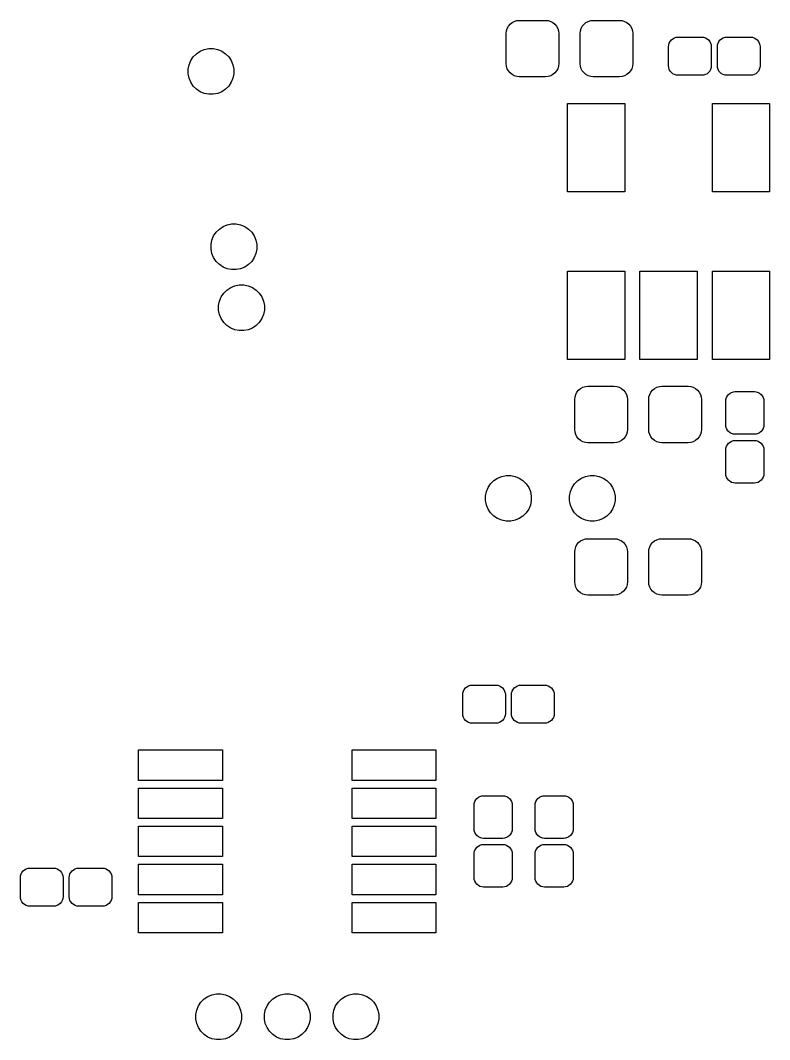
# Model space of a CAD drawing. Extents: x 168.7 to 194.2, y -134.1 to -106.2.
# Drawn here: x 184.1 to 193.93, y -134.1 to -120.73 of the extents above; entities that cross this region are included whole.
import ezdxf

# ---------------------------------------------------------------- set-up
doc = ezdxf.new("R2010")
doc.units = 0
doc.layers.add('BLACK', color=7, linetype='CONTINUOUS')

msp = doc.modelspace()

# ---------------------------------------------------------------- linework, layer by layer
at = {"layer": 'BLACK', "linetype": 'CONTINUOUS'}
for p, q in [((190.609, -120.733), (190.642, -120.73)), ((190.642, -120.73), (190.987, -120.73)), ((190.987, -120.73), (191.021, -120.733)), ((191.579, -120.733), (191.612, -120.73)), ((191.612, -120.73), (191.957, -120.73)), ((191.957, -120.73), (191.991, -120.733)), ((190.473, -120.869), (190.483, -120.836)), ((190.483, -120.836), (190.499, -120.807)), ((190.499, -120.807), (190.521, -120.781)), ((190.521, -120.781), (190.547, -120.759)), ((190.547, -120.759), (190.576, -120.743)), ((190.576, -120.743), (190.609, -120.733)), ((191.021, -120.733), (191.054, -120.743)), ((191.054, -120.743), (191.083, -120.759)), ((191.083, -120.759), (191.109, -120.781)), ((191.109, -120.781), (191.131, -120.807)), ((191.131, -120.807), (191.147, -120.836)), ((191.147, -120.836), (191.157, -120.869)), ((191.443, -120.869), (191.453, -120.836)), ((191.453, -120.836), (191.469, -120.807)), ((191.469, -120.807), (191.491, -120.781)), ((191.491, -120.781), (191.517, -120.759)), ((191.517, -120.759), (191.546, -120.743)), ((191.546, -120.743), (191.579, -120.733)), ((191.991, -120.733), (192.024, -120.743)), ((192.024, -120.743), (192.053, -120.759)), ((192.053, -120.759), (192.079, -120.781)), ((192.079, -120.781), (192.101, -120.807)), ((192.101, -120.807), (192.117, -120.836)), ((192.117, -120.836), (192.127, -120.869)), ((190.47, -120.902), (190.473, -120.869)), ((190.47, -121.297), (190.47, -120.902)), ((191.157, -120.869), (191.16, -120.902)), ((191.16, -120.902), (191.16, -121.297)), ((191.44, -120.902), (191.443, -120.869)), ((191.44, -121.297), (191.44, -120.902)), ((192.127, -120.869), (192.13, -120.902)), ((192.13, -120.902), (192.13, -121.297)), ((192.621, -121.006), (192.637, -120.987)), ((192.637, -120.987), (192.656, -120.971)), ((192.656, -120.971), (192.677, -120.96)), ((192.677, -120.96), (192.701, -120.952)), ((192.701, -120.952), (192.725, -120.95)), ((192.725, -120.95), (193.035, -120.95)), ((193.035, -120.95), (193.059, -120.952)), ((193.059, -120.952), (193.083, -120.96)), ((193.083, -120.96), (193.104, -120.971)), ((193.104, -120.971), (193.123, -120.987)), ((193.123, -120.987), (193.139, -121.006)), ((193.261, -121.006), (193.277, -120.987)), ((193.277, -120.987), (193.296, -120.971)), ((193.296, -120.971), (193.317, -120.96)), ((193.317, -120.96), (193.341, -120.952)), ((193.341, -120.952), (193.365, -120.95)), ((193.365, -120.95), (193.675, -120.95)), ((193.675, -120.95), (193.699, -120.952)), ((193.699, -120.952), (193.723, -120.96)), ((193.723, -120.96), (193.744, -120.971)), ((193.744, -120.971), (193.763, -120.987)), ((193.763, -120.987), (193.779, -121.006)), ((186.458, -121.134), (186.512, -121.112)), ((186.512, -121.112), (186.57, -121.1)), ((186.57, -121.1), (186.63, -121.1)), ((186.63, -121.1), (186.688, -121.112)), ((186.688, -121.112), (186.742, -121.134)), ((192.6, -121.075), (192.602, -121.051)), ((192.6, -121.325), (192.6, -121.075)), ((192.602, -121.051), (192.61, -121.027)), ((192.61, -121.027), (192.621, -121.006)), ((193.139, -121.006), (193.15, -121.027)), ((193.15, -121.027), (193.158, -121.051)), ((193.158, -121.051), (193.16, -121.075)), ((193.16, -121.075), (193.16, -121.325)), ((193.24, -121.075), (193.242, -121.051)), ((193.24, -121.325), (193.24, -121.075)), ((193.242, -121.051), (193.25, -121.027)), ((193.25, -121.027), (193.261, -121.006)), ((193.779, -121.006), (193.79, -121.027)), ((193.79, -121.027), (193.798, -121.051)), ((193.798, -121.051), (193.8, -121.075)), ((193.8, -121.075), (193.8, -121.325)), ((186.312, -121.312), (186.334, -121.258)), ((186.334, -121.258), (186.367, -121.209)), ((186.367, -121.209), (186.409, -121.167)), ((186.409, -121.167), (186.458, -121.134)), ((186.742, -121.134), (186.791, -121.167)), ((186.791, -121.167), (186.833, -121.209)), ((186.833, -121.209), (186.866, -121.258)), ((186.866, -121.258), (186.888, -121.312)), ((186.3, -121.37), (186.312, -121.312)), ((186.3, -121.43), (186.3, -121.37)), ((186.888, -121.312), (186.9, -121.37)), ((186.9, -121.37), (186.9, -121.43)), ((190.473, -121.331), (190.47, -121.297)), ((190.483, -121.364), (190.473, -121.331)), ((190.499, -121.393), (190.483, -121.364)), ((190.521, -121.419), (190.499, -121.393)), ((191.131, -121.393), (191.109, -121.419)), ((191.147, -121.364), (191.131, -121.393)), ((191.157, -121.331), (191.147, -121.364)), ((191.16, -121.297), (191.157, -121.331)), ((191.443, -121.331), (191.44, -121.297)), ((191.453, -121.364), (191.443, -121.331)), ((191.469, -121.393), (191.453, -121.364)), ((191.491, -121.419), (191.469, -121.393)), ((192.101, -121.393), (192.079, -121.419)), ((192.117, -121.364), (192.101, -121.393)), ((192.127, -121.331), (192.117, -121.364)), ((192.13, -121.297), (192.127, -121.331)), ((192.602, -121.349), (192.6, -121.325)), ((192.61, -121.373), (192.602, -121.349)), ((192.621, -121.394), (192.61, -121.373)), ((192.637, -121.413), (192.621, -121.394)), ((193.139, -121.394), (193.123, -121.413)), ((193.15, -121.373), (193.139, -121.394)), ((193.158, -121.349), (193.15, -121.373)), ((193.16, -121.325), (193.158, -121.349)), ((193.242, -121.349), (193.24, -121.325)), ((193.25, -121.373), (193.242, -121.349)), ((193.261, -121.394), (193.25, -121.373)), ((193.277, -121.413), (193.261, -121.394)), ((193.779, -121.394), (193.763, -121.413)), ((193.79, -121.373), (193.779, -121.394)), ((193.798, -121.349), (193.79, -121.373)), ((193.8, -121.325), (193.798, -121.349)), ((186.312, -121.488), (186.3, -121.43)), ((186.334, -121.542), (186.312, -121.488)), ((186.888, -121.488), (186.866, -121.542)), ((186.9, -121.43), (186.888, -121.488)), ((190.547, -121.441), (190.521, -121.419)), ((190.576, -121.457), (190.547, -121.441)), ((190.609, -121.467), (190.576, -121.457)), ((190.642, -121.47), (190.609, -121.467)), ((190.987, -121.47), (190.642, -121.47)), ((191.021, -121.467), (190.987, -121.47)), ((191.054, -121.457), (191.021, -121.467)), ((191.083, -121.441), (191.054, -121.457)), ((191.109, -121.419), (191.083, -121.441)), ((191.517, -121.441), (191.491, -121.419)), ((191.546, -121.457), (191.517, -121.441)), ((191.579, -121.467), (191.546, -121.457)), ((191.612, -121.47), (191.579, -121.467)), ((191.957, -121.47), (191.612, -121.47)), ((191.991, -121.467), (191.957, -121.47)), ((192.024, -121.457), (191.991, -121.467)), ((192.053, -121.441), (192.024, -121.457)), ((192.079, -121.419), (192.053, -121.441)), ((192.656, -121.429), (192.637, -121.413)), ((192.677, -121.44), (192.656, -121.429)), ((192.701, -121.448), (192.677, -121.44)), ((192.725, -121.45), (192.701, -121.448)), ((193.035, -121.45), (192.725, -121.45)), ((193.059, -121.448), (193.035, -121.45)), ((193.083, -121.44), (193.059, -121.448)), ((193.104, -121.429), (193.083, -121.44)), ((193.123, -121.413), (193.104, -121.429)), ((193.296, -121.429), (193.277, -121.413)), ((193.317, -121.44), (193.296, -121.429)), ((193.341, -121.448), (193.317, -121.44)), ((193.365, -121.45), (193.341, -121.448)), ((193.675, -121.45), (193.365, -121.45)), ((193.699, -121.448), (193.675, -121.45)), ((193.723, -121.44), (193.699, -121.448)), ((193.744, -121.429), (193.723, -121.44)), ((193.763, -121.413), (193.744, -121.429)), ((186.367, -121.591), (186.334, -121.542)), ((186.409, -121.633), (186.367, -121.591)), ((186.458, -121.666), (186.409, -121.633)), ((186.512, -121.688), (186.458, -121.666)), ((186.742, -121.666), (186.688, -121.688)), ((186.791, -121.633), (186.742, -121.666)), ((186.833, -121.591), (186.791, -121.633)), ((186.866, -121.542), (186.833, -121.591)), ((186.57, -121.7), (186.512, -121.688)), ((186.63, -121.7), (186.57, -121.7)), ((186.688, -121.688), (186.63, -121.7)), ((191.275, -122.98), (191.275, -121.82)), ((191.275, -121.82), (192.025, -121.82)), ((192.025, -121.82), (192.025, -122.98)), ((193.175, -122.98), (193.175, -121.82)), ((193.175, -121.82), (193.925, -121.82)), ((193.925, -121.82), (193.925, -122.98)), ((192.025, -122.98), (191.275, -122.98)), ((193.925, -122.98), (193.175, -122.98)), ((186.812, -123.412), (186.87, -123.4)), ((186.87, -123.4), (186.93, -123.4)), ((186.93, -123.4), (186.988, -123.412)), ((186.634, -123.558), (186.667, -123.509)), ((186.667, -123.509), (186.709, -123.467)), ((186.709, -123.467), (186.758, -123.434)), ((186.758, -123.434), (186.812, -123.412)), ((186.988, -123.412), (187.042, -123.434)), ((187.042, -123.434), (187.091, -123.467)), ((187.091, -123.467), (187.133, -123.509)), ((187.133, -123.509), (187.166, -123.558)), ((186.6, -123.67), (186.612, -123.612)), ((186.6, -123.73), (186.6, -123.67)), ((186.612, -123.612), (186.634, -123.558)), ((187.166, -123.558), (187.188, -123.612)), ((187.188, -123.612), (187.2, -123.67)), ((187.2, -123.67), (187.2, -123.73)), ((186.612, -123.788), (186.6, -123.73)), ((186.634, -123.842), (186.612, -123.788)), ((187.188, -123.788), (187.166, -123.842)), ((187.2, -123.73), (187.188, -123.788)), ((186.667, -123.891), (186.634, -123.842)), ((186.709, -123.933), (186.667, -123.891)), ((186.758, -123.966), (186.709, -123.933)), ((187.091, -123.933), (187.042, -123.966)), ((187.133, -123.891), (187.091, -123.933)), ((187.166, -123.842), (187.133, -123.891)), ((186.812, -123.988), (186.758, -123.966)), ((186.87, -124), (186.812, -123.988)), ((186.93, -124), (186.87, -124)), ((186.988, -123.988), (186.93, -124)), ((187.042, -123.966), (186.988, -123.988)), ((191.275, -125.18), (191.275, -124.02)), ((191.275, -124.02), (192.025, -124.02)), ((192.025, -124.02), (192.025, -125.18)), ((192.225, -125.18), (192.225, -124.02)), ((192.225, -124.02), (192.975, -124.02)), ((192.975, -124.02), (192.975, -125.18)), ((193.175, -125.18), (193.175, -124.02)), ((193.175, -124.02), (193.925, -124.02)), ((193.925, -124.02), (193.925, -125.18)), ((186.912, -124.212), (186.97, -124.2)), ((186.97, -124.2), (187.03, -124.2)), ((187.03, -124.2), (187.088, -124.212)), ((186.734, -124.358), (186.767, -124.309)), ((186.767, -124.309), (186.809, -124.267)), ((186.809, -124.267), (186.858, -124.234)), ((186.858, -124.234), (186.912, -124.212)), ((187.088, -124.212), (187.142, -124.234)), ((187.142, -124.234), (187.191, -124.267)), ((187.191, -124.267), (187.233, -124.309)), ((187.233, -124.309), (187.266, -124.358)), ((186.7, -124.47), (186.712, -124.412)), ((186.7, -124.53), (186.7, -124.47)), ((186.712, -124.412), (186.734, -124.358)), ((187.266, -124.358), (187.288, -124.412)), ((187.288, -124.412), (187.3, -124.47)), ((187.3, -124.47), (187.3, -124.53)), ((186.712, -124.588), (186.7, -124.53)), ((186.734, -124.642), (186.712, -124.588)), ((187.288, -124.588), (187.266, -124.642)), ((187.3, -124.53), (187.288, -124.588)), ((186.767, -124.691), (186.734, -124.642)), ((186.809, -124.733), (186.767, -124.691)), ((186.858, -124.766), (186.809, -124.733)), ((187.191, -124.733), (187.142, -124.766)), ((187.233, -124.691), (187.191, -124.733)), ((187.266, -124.642), (187.233, -124.691)), ((186.912, -124.788), (186.858, -124.766)), ((186.97, -124.8), (186.912, -124.788)), ((187.03, -124.8), (186.97, -124.8)), ((187.088, -124.788), (187.03, -124.8)), ((187.142, -124.766), (187.088, -124.788)), ((192.025, -125.18), (191.275, -125.18)), ((192.975, -125.18), (192.225, -125.18)), ((193.925, -125.18), (193.175, -125.18)), ((191.447, -125.559), (191.476, -125.543)), ((191.476, -125.543), (191.509, -125.533)), ((191.509, -125.533), (191.542, -125.53)), ((191.542, -125.53), (191.887, -125.53)), ((191.887, -125.53), (191.921, -125.533)), ((191.921, -125.533), (191.954, -125.543)), ((191.954, -125.543), (191.983, -125.559)), ((192.417, -125.559), (192.446, -125.543)), ((192.446, -125.543), (192.479, -125.533)), ((192.479, -125.533), (192.512, -125.53)), ((192.512, -125.53), (192.857, -125.53)), ((192.857, -125.53), (192.891, -125.533)), ((192.891, -125.533), (192.924, -125.543)), ((192.924, -125.543), (192.953, -125.559)), ((191.37, -125.703), (191.373, -125.669)), ((191.373, -125.669), (191.383, -125.636)), ((191.383, -125.636), (191.399, -125.607)), ((191.399, -125.607), (191.421, -125.581)), ((191.421, -125.581), (191.447, -125.559)), ((191.983, -125.559), (192.009, -125.581)), ((192.009, -125.581), (192.031, -125.607)), ((192.031, -125.607), (192.047, -125.636)), ((192.047, -125.636), (192.057, -125.669)), ((192.057, -125.669), (192.06, -125.703)), ((192.34, -125.703), (192.343, -125.669)), ((192.343, -125.669), (192.353, -125.636)), ((192.353, -125.636), (192.369, -125.607)), ((192.369, -125.607), (192.391, -125.581)), ((192.391, -125.581), (192.417, -125.559)), ((192.953, -125.559), (192.979, -125.581)), ((192.979, -125.581), (193.001, -125.607)), ((193.001, -125.607), (193.017, -125.636)), ((193.017, -125.636), (193.027, -125.669)), ((193.027, -125.669), (193.03, -125.703)), ((193.352, -125.701), (193.36, -125.677)), ((193.36, -125.677), (193.371, -125.656)), ((193.371, -125.656), (193.387, -125.637)), ((193.387, -125.637), (193.406, -125.621)), ((193.406, -125.621), (193.427, -125.61)), ((193.427, -125.61), (193.451, -125.602)), ((193.451, -125.602), (193.475, -125.6)), ((193.475, -125.6), (193.725, -125.6)), ((193.725, -125.6), (193.749, -125.602)), ((193.749, -125.602), (193.773, -125.61)), ((193.773, -125.61), (193.794, -125.621)), ((193.794, -125.621), (193.813, -125.637)), ((193.813, -125.637), (193.829, -125.656)), ((193.829, -125.656), (193.84, -125.677)), ((193.84, -125.677), (193.848, -125.701)), ((191.37, -126.097), (191.37, -125.703)), ((192.06, -125.703), (192.06, -126.097)), ((192.34, -126.097), (192.34, -125.703)), ((193.03, -125.703), (193.03, -126.097)), ((193.35, -125.725), (193.352, -125.701)), ((193.35, -126.035), (193.35, -125.725)), ((193.848, -125.701), (193.85, -125.725)), ((193.85, -125.725), (193.85, -126.035)), ((193.352, -126.059), (193.35, -126.035)), ((193.36, -126.083), (193.352, -126.059)), ((193.848, -126.059), (193.84, -126.083)), ((193.85, -126.035), (193.848, -126.059)), ((191.373, -126.131), (191.37, -126.097)), ((191.383, -126.164), (191.373, -126.131)), ((191.399, -126.193), (191.383, -126.164)), ((191.421, -126.219), (191.399, -126.193)), ((192.031, -126.193), (192.009, -126.219)), ((192.047, -126.164), (192.031, -126.193)), ((192.057, -126.131), (192.047, -126.164)), ((192.06, -126.097), (192.057, -126.131)), ((192.343, -126.131), (192.34, -126.097)), ((192.353, -126.164), (192.343, -126.131)), ((192.369, -126.193), (192.353, -126.164)), ((192.391, -126.219), (192.369, -126.193)), ((193.001, -126.193), (192.979, -126.219)), ((193.017, -126.164), (193.001, -126.193)), ((193.027, -126.131), (193.017, -126.164)), ((193.03, -126.097), (193.027, -126.131)), ((193.371, -126.104), (193.36, -126.083)), ((193.387, -126.123), (193.371, -126.104)), ((193.406, -126.139), (193.387, -126.123)), ((193.427, -126.15), (193.406, -126.139)), ((193.451, -126.158), (193.427, -126.15)), ((193.475, -126.16), (193.451, -126.158)), ((193.725, -126.16), (193.475, -126.16)), ((193.749, -126.158), (193.725, -126.16)), ((193.773, -126.15), (193.749, -126.158)), ((193.794, -126.139), (193.773, -126.15)), ((193.813, -126.123), (193.794, -126.139)), ((193.829, -126.104), (193.813, -126.123)), ((193.84, -126.083), (193.829, -126.104)), ((191.447, -126.241), (191.421, -126.219)), ((191.476, -126.257), (191.447, -126.241)), ((191.509, -126.267), (191.476, -126.257)), ((191.542, -126.27), (191.509, -126.267)), ((191.887, -126.27), (191.542, -126.27)), ((191.921, -126.267), (191.887, -126.27)), ((191.954, -126.257), (191.921, -126.267)), ((191.983, -126.241), (191.954, -126.257)), ((192.009, -126.219), (191.983, -126.241)), ((192.417, -126.241), (192.391, -126.219)), ((192.446, -126.257), (192.417, -126.241)), ((192.479, -126.267), (192.446, -126.257)), ((192.512, -126.27), (192.479, -126.267)), ((192.857, -126.27), (192.512, -126.27)), ((192.891, -126.267), (192.857, -126.27)), ((192.924, -126.257), (192.891, -126.267)), ((192.953, -126.241), (192.924, -126.257)), ((192.979, -126.219), (192.953, -126.241)), ((193.35, -126.365), (193.352, -126.341)), ((193.352, -126.341), (193.36, -126.317)), ((193.36, -126.317), (193.371, -126.296)), ((193.371, -126.296), (193.387, -126.277)), ((193.387, -126.277), (193.406, -126.261)), ((193.406, -126.261), (193.427, -126.25)), ((193.427, -126.25), (193.451, -126.242)), ((193.451, -126.242), (193.475, -126.24)), ((193.475, -126.24), (193.725, -126.24)), ((193.725, -126.24), (193.749, -126.242)), ((193.749, -126.242), (193.773, -126.25)), ((193.773, -126.25), (193.794, -126.261)), ((193.794, -126.261), (193.813, -126.277)), ((193.813, -126.277), (193.829, -126.296)), ((193.829, -126.296), (193.84, -126.317)), ((193.84, -126.317), (193.848, -126.341)), ((193.848, -126.341), (193.85, -126.365)), ((193.35, -126.675), (193.35, -126.365)), ((193.85, -126.365), (193.85, -126.675)), ((190.309, -126.767), (190.358, -126.734)), ((190.358, -126.734), (190.412, -126.712)), ((190.412, -126.712), (190.47, -126.7)), ((190.47, -126.7), (190.53, -126.7)), ((190.53, -126.7), (190.588, -126.712)), ((190.588, -126.712), (190.642, -126.734)), ((190.642, -126.734), (190.691, -126.767)), ((191.409, -126.767), (191.458, -126.734)), ((191.458, -126.734), (191.512, -126.712)), ((191.512, -126.712), (191.57, -126.7)), ((191.57, -126.7), (191.63, -126.7)), ((191.63, -126.7), (191.688, -126.712)), ((191.688, -126.712), (191.742, -126.734)), ((191.742, -126.734), (191.791, -126.767)), ((193.352, -126.699), (193.35, -126.675)), ((193.36, -126.723), (193.352, -126.699)), ((193.371, -126.744), (193.36, -126.723)), ((193.387, -126.763), (193.371, -126.744)), ((193.829, -126.744), (193.813, -126.763)), ((193.84, -126.723), (193.829, -126.744)), ((193.848, -126.699), (193.84, -126.723)), ((193.85, -126.675), (193.848, -126.699)), ((190.212, -126.912), (190.234, -126.858)), ((190.234, -126.858), (190.267, -126.809)), ((190.267, -126.809), (190.309, -126.767)), ((190.691, -126.767), (190.733, -126.809)), ((190.733, -126.809), (190.766, -126.858)), ((190.766, -126.858), (190.788, -126.912)), ((191.312, -126.912), (191.334, -126.858)), ((191.334, -126.858), (191.367, -126.809)), ((191.367, -126.809), (191.409, -126.767)), ((191.791, -126.767), (191.833, -126.809)), ((191.833, -126.809), (191.866, -126.858)), ((191.866, -126.858), (191.888, -126.912)), ((193.406, -126.779), (193.387, -126.763)), ((193.427, -126.79), (193.406, -126.779)), ((193.451, -126.798), (193.427, -126.79)), ((193.475, -126.8), (193.451, -126.798)), ((193.725, -126.8), (193.475, -126.8)), ((193.749, -126.798), (193.725, -126.8)), ((193.773, -126.79), (193.749, -126.798)), ((193.794, -126.779), (193.773, -126.79)), ((193.813, -126.763), (193.794, -126.779)), ((190.2, -126.97), (190.212, -126.912)), ((190.2, -127.03), (190.2, -126.97)), ((190.788, -126.912), (190.8, -126.97)), ((190.8, -126.97), (190.8, -127.03)), ((191.3, -126.97), (191.312, -126.912)), ((191.3, -127.03), (191.3, -126.97)), ((191.888, -126.912), (191.9, -126.97)), ((191.9, -126.97), (191.9, -127.03)), ((190.212, -127.088), (190.2, -127.03)), ((190.234, -127.142), (190.212, -127.088)), ((190.267, -127.191), (190.234, -127.142)), ((190.766, -127.142), (190.733, -127.191)), ((190.788, -127.088), (190.766, -127.142)), ((190.8, -127.03), (190.788, -127.088)), ((191.312, -127.088), (191.3, -127.03)), ((191.334, -127.142), (191.312, -127.088)), ((191.367, -127.191), (191.334, -127.142)), ((191.866, -127.142), (191.833, -127.191)), ((191.888, -127.088), (191.866, -127.142)), ((191.9, -127.03), (191.888, -127.088)), ((190.309, -127.233), (190.267, -127.191)), ((190.358, -127.266), (190.309, -127.233)), ((190.412, -127.288), (190.358, -127.266)), ((190.642, -127.266), (190.588, -127.288)), ((190.691, -127.233), (190.642, -127.266)), ((190.733, -127.191), (190.691, -127.233)), ((191.409, -127.233), (191.367, -127.191)), ((191.458, -127.266), (191.409, -127.233)), ((191.512, -127.288), (191.458, -127.266)), ((191.742, -127.266), (191.688, -127.288)), ((191.791, -127.233), (191.742, -127.266)), ((191.833, -127.191), (191.791, -127.233)), ((190.47, -127.3), (190.412, -127.288)), ((190.53, -127.3), (190.47, -127.3)), ((190.588, -127.288), (190.53, -127.3)), ((191.57, -127.3), (191.512, -127.288)), ((191.63, -127.3), (191.57, -127.3)), ((191.688, -127.288), (191.63, -127.3)), ((191.447, -127.559), (191.476, -127.543)), ((191.476, -127.543), (191.509, -127.533)), ((191.509, -127.533), (191.542, -127.53)), ((191.542, -127.53), (191.887, -127.53)), ((191.887, -127.53), (191.921, -127.533)), ((191.921, -127.533), (191.954, -127.543)), ((191.954, -127.543), (191.983, -127.559)), ((192.417, -127.559), (192.446, -127.543)), ((192.446, -127.543), (192.479, -127.533)), ((192.479, -127.533), (192.512, -127.53)), ((192.512, -127.53), (192.857, -127.53)), ((192.857, -127.53), (192.891, -127.533)), ((192.891, -127.533), (192.924, -127.543)), ((192.924, -127.543), (192.953, -127.559)), ((191.37, -127.703), (191.373, -127.669)), ((191.373, -127.669), (191.383, -127.636)), ((191.383, -127.636), (191.399, -127.607)), ((191.399, -127.607), (191.421, -127.581)), ((191.421, -127.581), (191.447, -127.559)), ((191.983, -127.559), (192.009, -127.581)), ((192.009, -127.581), (192.031, -127.607)), ((192.031, -127.607), (192.047, -127.636)), ((192.047, -127.636), (192.057, -127.669)), ((192.057, -127.669), (192.06, -127.703)), ((192.34, -127.703), (192.343, -127.669)), ((192.343, -127.669), (192.353, -127.636)), ((192.353, -127.636), (192.369, -127.607)), ((192.369, -127.607), (192.391, -127.581)), ((192.391, -127.581), (192.417, -127.559)), ((192.953, -127.559), (192.979, -127.581)), ((192.979, -127.581), (193.001, -127.607)), ((193.001, -127.607), (193.017, -127.636)), ((193.017, -127.636), (193.027, -127.669)), ((193.027, -127.669), (193.03, -127.703)), ((191.37, -128.097), (191.37, -127.703)), ((192.06, -127.703), (192.06, -128.097)), ((192.34, -128.097), (192.34, -127.703)), ((193.03, -127.703), (193.03, -128.097)), ((191.373, -128.131), (191.37, -128.097)), ((191.383, -128.164), (191.373, -128.131)), ((191.399, -128.193), (191.383, -128.164)), ((191.421, -128.219), (191.399, -128.193)), ((192.031, -128.193), (192.009, -128.219)), ((192.047, -128.164), (192.031, -128.193)), ((192.057, -128.131), (192.047, -128.164)), ((192.06, -128.097), (192.057, -128.131)), ((192.343, -128.131), (192.34, -128.097)), ((192.353, -128.164), (192.343, -128.131)), ((192.369, -128.193), (192.353, -128.164)), ((192.391, -128.219), (192.369, -128.193)), ((193.001, -128.193), (192.979, -128.219)), ((193.017, -128.164), (193.001, -128.193)), ((193.027, -128.131), (193.017, -128.164)), ((193.03, -128.097), (193.027, -128.131)), ((191.447, -128.241), (191.421, -128.219)), ((191.476, -128.257), (191.447, -128.241)), ((191.509, -128.267), (191.476, -128.257)), ((191.542, -128.27), (191.509, -128.267)), ((191.887, -128.27), (191.542, -128.27)), ((191.921, -128.267), (191.887, -128.27)), ((191.954, -128.257), (191.921, -128.267)), ((191.983, -128.241), (191.954, -128.257)), ((192.009, -128.219), (191.983, -128.241)), ((192.417, -128.241), (192.391, -128.219)), ((192.446, -128.257), (192.417, -128.241)), ((192.479, -128.267), (192.446, -128.257)), ((192.512, -128.27), (192.479, -128.267)), ((192.857, -128.27), (192.512, -128.27)), ((192.891, -128.267), (192.857, -128.27)), ((192.924, -128.257), (192.891, -128.267)), ((192.953, -128.241), (192.924, -128.257)), ((192.979, -128.219), (192.953, -128.241)), ((189.9, -129.575), (189.902, -129.551)), ((189.902, -129.551), (189.91, -129.527)), ((189.91, -129.527), (189.921, -129.506)), ((189.921, -129.506), (189.937, -129.487)), ((189.937, -129.487), (189.956, -129.471)), ((189.956, -129.471), (189.977, -129.46)), ((189.977, -129.46), (190.001, -129.452)), ((190.001, -129.452), (190.025, -129.45)), ((190.025, -129.45), (190.335, -129.45)), ((190.335, -129.45), (190.359, -129.452)), ((190.359, -129.452), (190.383, -129.46)), ((190.383, -129.46), (190.404, -129.471)), ((190.404, -129.471), (190.423, -129.487)), ((190.423, -129.487), (190.439, -129.506)), ((190.439, -129.506), (190.45, -129.527)), ((190.45, -129.527), (190.458, -129.551)), ((190.458, -129.551), (190.46, -129.575)), ((190.54, -129.575), (190.542, -129.551)), ((190.542, -129.551), (190.55, -129.527)), ((190.55, -129.527), (190.561, -129.506)), ((190.561, -129.506), (190.577, -129.487)), ((190.577, -129.487), (190.596, -129.471)), ((190.596, -129.471), (190.617, -129.46)), ((190.617, -129.46), (190.641, -129.452)), ((190.641, -129.452), (190.665, -129.45)), ((190.665, -129.45), (190.975, -129.45)), ((190.975, -129.45), (190.999, -129.452)), ((190.999, -129.452), (191.023, -129.46)), ((191.023, -129.46), (191.044, -129.471)), ((191.044, -129.471), (191.063, -129.487)), ((191.063, -129.487), (191.079, -129.506)), ((191.079, -129.506), (191.09, -129.527)), ((191.09, -129.527), (191.098, -129.551)), ((191.098, -129.551), (191.1, -129.575)), ((189.9, -129.825), (189.9, -129.575)), ((190.46, -129.575), (190.46, -129.825)), ((190.54, -129.825), (190.54, -129.575)), ((191.1, -129.575), (191.1, -129.825)), ((189.902, -129.849), (189.9, -129.825)), ((189.91, -129.873), (189.902, -129.849)), ((189.921, -129.894), (189.91, -129.873)), ((189.937, -129.913), (189.921, -129.894)), ((189.956, -129.929), (189.937, -129.913)), ((189.977, -129.94), (189.956, -129.929)), ((190.001, -129.948), (189.977, -129.94)), ((190.025, -129.95), (190.001, -129.948)), ((190.335, -129.95), (190.025, -129.95)), ((190.359, -129.948), (190.335, -129.95)), ((190.383, -129.94), (190.359, -129.948)), ((190.404, -129.929), (190.383, -129.94)), ((190.423, -129.913), (190.404, -129.929)), ((190.439, -129.894), (190.423, -129.913)), ((190.45, -129.873), (190.439, -129.894)), ((190.458, -129.849), (190.45, -129.873)), ((190.46, -129.825), (190.458, -129.849)), ((190.542, -129.849), (190.54, -129.825)), ((190.55, -129.873), (190.542, -129.849)), ((190.561, -129.894), (190.55, -129.873)), ((190.577, -129.913), (190.561, -129.894)), ((190.596, -129.929), (190.577, -129.913)), ((190.617, -129.94), (190.596, -129.929)), ((190.641, -129.948), (190.617, -129.94)), ((190.665, -129.95), (190.641, -129.948)), ((190.975, -129.95), (190.665, -129.95)), ((190.999, -129.948), (190.975, -129.95)), ((191.023, -129.94), (190.999, -129.948)), ((191.044, -129.929), (191.023, -129.94)), ((191.063, -129.913), (191.044, -129.929)), ((191.079, -129.894), (191.063, -129.913)), ((191.09, -129.873), (191.079, -129.894)), ((191.098, -129.849), (191.09, -129.873)), ((191.1, -129.825), (191.098, -129.849)), ((185.65, -130.7), (185.65, -130.3)), ((185.65, -130.3), (186.75, -130.3)), ((186.75, -130.3), (186.75, -130.7)), ((188.45, -130.7), (188.45, -130.3)), ((188.45, -130.3), (189.55, -130.3)), ((189.55, -130.3), (189.55, -130.7)), ((186.75, -130.7), (185.65, -130.7)), ((189.55, -130.7), (188.45, -130.7)), ((185.65, -131.2), (185.65, -130.8)), ((185.65, -130.8), (186.75, -130.8)), ((186.75, -130.8), (186.75, -131.2)), ((188.45, -131.2), (188.45, -130.8)), ((188.45, -130.8), (189.55, -130.8)), ((189.55, -130.8), (189.55, -131.2)), ((190.05, -131.025), (190.052, -131.001)), ((190.05, -131.335), (190.05, -131.025)), ((190.052, -131.001), (190.06, -130.977)), ((190.06, -130.977), (190.071, -130.956)), ((190.071, -130.956), (190.087, -130.937)), ((190.087, -130.937), (190.106, -130.921)), ((190.106, -130.921), (190.127, -130.91)), ((190.127, -130.91), (190.151, -130.902)), ((190.151, -130.902), (190.175, -130.9)), ((190.175, -130.9), (190.425, -130.9)), ((190.425, -130.9), (190.449, -130.902)), ((190.449, -130.902), (190.473, -130.91)), ((190.473, -130.91), (190.494, -130.921)), ((190.494, -130.921), (190.513, -130.937)), ((190.513, -130.937), (190.529, -130.956)), ((190.529, -130.956), (190.54, -130.977)), ((190.54, -130.977), (190.548, -131.001)), ((190.548, -131.001), (190.55, -131.025)), ((190.55, -131.025), (190.55, -131.335)), ((190.85, -131.025), (190.852, -131.001)), ((190.85, -131.335), (190.85, -131.025)), ((190.852, -131.001), (190.86, -130.977)), ((190.86, -130.977), (190.871, -130.956)), ((190.871, -130.956), (190.887, -130.937)), ((190.887, -130.937), (190.906, -130.921)), ((190.906, -130.921), (190.927, -130.91)), ((190.927, -130.91), (190.951, -130.902)), ((190.951, -130.902), (190.975, -130.9)), ((190.975, -130.9), (191.225, -130.9)), ((191.225, -130.9), (191.249, -130.902)), ((191.249, -130.902), (191.273, -130.91)), ((191.273, -130.91), (191.294, -130.921)), ((191.294, -130.921), (191.313, -130.937)), ((191.313, -130.937), (191.329, -130.956)), ((191.329, -130.956), (191.34, -130.977)), ((191.34, -130.977), (191.348, -131.001)), ((191.348, -131.001), (191.35, -131.025)), ((191.35, -131.025), (191.35, -131.335)), ((186.75, -131.2), (185.65, -131.2)), ((189.55, -131.2), (188.45, -131.2)), ((185.65, -131.7), (185.65, -131.3)), ((185.65, -131.3), (186.75, -131.3)), ((186.75, -131.3), (186.75, -131.7)), ((188.45, -131.7), (188.45, -131.3)), ((188.45, -131.3), (189.55, -131.3)), ((189.55, -131.3), (189.55, -131.7)), ((190.052, -131.359), (190.05, -131.335)), ((190.06, -131.383), (190.052, -131.359)), ((190.071, -131.404), (190.06, -131.383)), ((190.087, -131.423), (190.071, -131.404)), ((190.106, -131.439), (190.087, -131.423)), ((190.513, -131.423), (190.494, -131.439)), ((190.529, -131.404), (190.513, -131.423)), ((190.54, -131.383), (190.529, -131.404)), ((190.548, -131.359), (190.54, -131.383)), ((190.55, -131.335), (190.548, -131.359)), ((190.852, -131.359), (190.85, -131.335)), ((190.86, -131.383), (190.852, -131.359)), ((190.871, -131.404), (190.86, -131.383)), ((190.887, -131.423), (190.871, -131.404)), ((190.906, -131.439), (190.887, -131.423)), ((191.313, -131.423), (191.294, -131.439)), ((191.329, -131.404), (191.313, -131.423)), ((191.34, -131.383), (191.329, -131.404)), ((191.348, -131.359), (191.34, -131.383)), ((191.35, -131.335), (191.348, -131.359)), ((190.127, -131.45), (190.106, -131.439)), ((190.106, -131.561), (190.127, -131.55)), ((190.151, -131.458), (190.127, -131.45)), ((190.127, -131.55), (190.151, -131.542)), ((190.175, -131.46), (190.151, -131.458)), ((190.151, -131.542), (190.175, -131.54)), ((190.425, -131.46), (190.175, -131.46)), ((190.175, -131.54), (190.425, -131.54)), ((190.449, -131.458), (190.425, -131.46)), ((190.425, -131.54), (190.449, -131.542)), ((190.473, -131.45), (190.449, -131.458)), ((190.449, -131.542), (190.473, -131.55)), ((190.494, -131.439), (190.473, -131.45)), ((190.473, -131.55), (190.494, -131.561)), ((190.927, -131.45), (190.906, -131.439)), ((190.906, -131.561), (190.927, -131.55)), ((190.951, -131.458), (190.927, -131.45)), ((190.927, -131.55), (190.951, -131.542)), ((190.975, -131.46), (190.951, -131.458)), ((190.951, -131.542), (190.975, -131.54)), ((191.225, -131.46), (190.975, -131.46)), ((190.975, -131.54), (191.225, -131.54)), ((191.249, -131.458), (191.225, -131.46)), ((191.225, -131.54), (191.249, -131.542)), ((191.273, -131.45), (191.249, -131.458)), ((191.249, -131.542), (191.273, -131.55)), ((191.294, -131.439), (191.273, -131.45)), ((191.273, -131.55), (191.294, -131.561)), ((190.05, -131.665), (190.052, -131.641)), ((190.05, -131.975), (190.05, -131.665)), ((190.052, -131.641), (190.06, -131.617)), ((190.06, -131.617), (190.071, -131.596)), ((190.071, -131.596), (190.087, -131.577)), ((190.087, -131.577), (190.106, -131.561)), ((190.494, -131.561), (190.513, -131.577)), ((190.513, -131.577), (190.529, -131.596)), ((190.529, -131.596), (190.54, -131.617)), ((190.54, -131.617), (190.548, -131.641)), ((190.548, -131.641), (190.55, -131.665)), ((190.55, -131.665), (190.55, -131.975)), ((190.85, -131.665), (190.852, -131.641)), ((190.85, -131.975), (190.85, -131.665)), ((190.852, -131.641), (190.86, -131.617)), ((190.86, -131.617), (190.871, -131.596)), ((190.871, -131.596), (190.887, -131.577)), ((190.887, -131.577), (190.906, -131.561)), ((191.294, -131.561), (191.313, -131.577)), ((191.313, -131.577), (191.329, -131.596)), ((191.329, -131.596), (191.34, -131.617)), ((191.34, -131.617), (191.348, -131.641)), ((191.348, -131.641), (191.35, -131.665)), ((191.35, -131.665), (191.35, -131.975)), ((186.75, -131.7), (185.65, -131.7)), ((185.65, -132.2), (185.65, -131.8)), ((185.65, -131.8), (186.75, -131.8)), ((186.75, -131.8), (186.75, -132.2)), ((189.55, -131.7), (188.45, -131.7)), ((188.45, -132.2), (188.45, -131.8)), ((188.45, -131.8), (189.55, -131.8)), ((189.55, -131.8), (189.55, -132.2)), ((184.1, -131.975), (184.102, -131.951)), ((184.102, -131.951), (184.11, -131.927)), ((184.11, -131.927), (184.121, -131.906)), ((184.121, -131.906), (184.137, -131.887)), ((184.137, -131.887), (184.156, -131.871)), ((184.156, -131.871), (184.177, -131.86)), ((184.177, -131.86), (184.201, -131.852)), ((184.201, -131.852), (184.225, -131.85)), ((184.225, -131.85), (184.535, -131.85)), ((184.535, -131.85), (184.559, -131.852)), ((184.559, -131.852), (184.583, -131.86)), ((184.583, -131.86), (184.604, -131.871)), ((184.604, -131.871), (184.623, -131.887)), ((184.623, -131.887), (184.639, -131.906)), ((184.639, -131.906), (184.65, -131.927)), ((184.65, -131.927), (184.658, -131.951)), ((184.658, -131.951), (184.66, -131.975)), ((184.74, -131.975), (184.742, -131.951)), ((184.742, -131.951), (184.75, -131.927)), ((184.75, -131.927), (184.761, -131.906)), ((184.761, -131.906), (184.777, -131.887)), ((184.777, -131.887), (184.796, -131.871)), ((184.796, -131.871), (184.817, -131.86)), ((184.817, -131.86), (184.841, -131.852)), ((184.841, -131.852), (184.865, -131.85)), ((184.865, -131.85), (185.175, -131.85)), ((185.175, -131.85), (185.199, -131.852)), ((185.199, -131.852), (185.223, -131.86)), ((185.223, -131.86), (185.244, -131.871)), ((185.244, -131.871), (185.263, -131.887)), ((185.263, -131.887), (185.279, -131.906)), ((185.279, -131.906), (185.29, -131.927)), ((185.29, -131.927), (185.298, -131.951)), ((185.298, -131.951), (185.3, -131.975)), ((184.1, -132.225), (184.1, -131.975)), ((184.66, -131.975), (184.66, -132.225)), ((184.74, -132.225), (184.74, -131.975)), ((185.3, -131.975), (185.3, -132.225)), ((190.052, -131.999), (190.05, -131.975)), ((190.06, -132.023), (190.052, -131.999)), ((190.071, -132.044), (190.06, -132.023)), ((190.087, -132.063), (190.071, -132.044)), ((190.106, -132.079), (190.087, -132.063)), ((190.127, -132.09), (190.106, -132.079)), ((190.151, -132.098), (190.127, -132.09)), ((190.473, -132.09), (190.449, -132.098)), ((190.494, -132.079), (190.473, -132.09)), ((190.513, -132.063), (190.494, -132.079)), ((190.529, -132.044), (190.513, -132.063)), ((190.54, -132.023), (190.529, -132.044)), ((190.548, -131.999), (190.54, -132.023)), ((190.55, -131.975), (190.548, -131.999)), ((190.852, -131.999), (190.85, -131.975)), ((190.86, -132.023), (190.852, -131.999)), ((190.871, -132.044), (190.86, -132.023)), ((190.887, -132.063), (190.871, -132.044)), ((190.906, -132.079), (190.887, -132.063)), ((190.927, -132.09), (190.906, -132.079)), ((190.951, -132.098), (190.927, -132.09)), ((191.273, -132.09), (191.249, -132.098)), ((191.294, -132.079), (191.273, -132.09)), ((191.313, -132.063), (191.294, -132.079)), ((191.329, -132.044), (191.313, -132.063)), ((191.34, -132.023), (191.329, -132.044)), ((191.348, -131.999), (191.34, -132.023)), ((191.35, -131.975), (191.348, -131.999)), ((184.102, -132.249), (184.1, -132.225)), ((184.66, -132.225), (184.658, -132.249)), ((184.742, -132.249), (184.74, -132.225)), ((185.3, -132.225), (185.298, -132.249)), ((186.75, -132.2), (185.65, -132.2)), ((189.55, -132.2), (188.45, -132.2)), ((190.175, -132.1), (190.151, -132.098)), ((190.425, -132.1), (190.175, -132.1)), ((190.449, -132.098), (190.425, -132.1)), ((190.975, -132.1), (190.951, -132.098)), ((191.225, -132.1), (190.975, -132.1)), ((191.249, -132.098), (191.225, -132.1)), ((184.11, -132.273), (184.102, -132.249)), ((184.121, -132.294), (184.11, -132.273)), ((184.137, -132.313), (184.121, -132.294)), ((184.156, -132.329), (184.137, -132.313)), ((184.177, -132.34), (184.156, -132.329)), ((184.201, -132.348), (184.177, -132.34)), ((184.225, -132.35), (184.201, -132.348)), ((184.535, -132.35), (184.225, -132.35)), ((184.559, -132.348), (184.535, -132.35)), ((184.583, -132.34), (184.559, -132.348)), ((184.604, -132.329), (184.583, -132.34)), ((184.623, -132.313), (184.604, -132.329)), ((184.639, -132.294), (184.623, -132.313)), ((184.65, -132.273), (184.639, -132.294)), ((184.658, -132.249), (184.65, -132.273)), ((184.75, -132.273), (184.742, -132.249)), ((184.761, -132.294), (184.75, -132.273)), ((184.777, -132.313), (184.761, -132.294)), ((184.796, -132.329), (184.777, -132.313)), ((184.817, -132.34), (184.796, -132.329)), ((184.841, -132.348), (184.817, -132.34)), ((184.865, -132.35), (184.841, -132.348)), ((185.175, -132.35), (184.865, -132.35)), ((185.199, -132.348), (185.175, -132.35)), ((185.223, -132.34), (185.199, -132.348)), ((185.244, -132.329), (185.223, -132.34)), ((185.263, -132.313), (185.244, -132.329)), ((185.279, -132.294), (185.263, -132.313)), ((185.29, -132.273), (185.279, -132.294)), ((185.298, -132.249), (185.29, -132.273)), ((185.65, -132.7), (185.65, -132.3)), ((185.65, -132.3), (186.75, -132.3)), ((186.75, -132.3), (186.75, -132.7)), ((188.45, -132.7), (188.45, -132.3)), ((188.45, -132.3), (189.55, -132.3)), ((189.55, -132.3), (189.55, -132.7)), ((186.75, -132.7), (185.65, -132.7)), ((189.55, -132.7), (188.45, -132.7)), ((186.509, -133.567), (186.558, -133.534)), ((186.558, -133.534), (186.612, -133.512)), ((186.612, -133.512), (186.67, -133.5)), ((186.67, -133.5), (186.73, -133.5)), ((186.73, -133.5), (186.788, -133.512)), ((186.788, -133.512), (186.842, -133.534)), ((186.842, -133.534), (186.891, -133.567)), ((187.409, -133.567), (187.458, -133.534)), ((187.458, -133.534), (187.512, -133.512)), ((187.512, -133.512), (187.57, -133.5)), ((187.57, -133.5), (187.63, -133.5)), ((187.63, -133.5), (187.688, -133.512)), ((187.688, -133.512), (187.742, -133.534)), ((187.742, -133.534), (187.791, -133.567)), ((188.309, -133.567), (188.358, -133.534)), ((188.358, -133.534), (188.412, -133.512)), ((188.412, -133.512), (188.47, -133.5)), ((188.47, -133.5), (188.53, -133.5)), ((188.53, -133.5), (188.588, -133.512)), ((188.588, -133.512), (188.642, -133.534)), ((188.642, -133.534), (188.691, -133.567)), ((186.412, -133.712), (186.434, -133.658)), ((186.434, -133.658), (186.467, -133.609)), ((186.467, -133.609), (186.509, -133.567)), ((186.891, -133.567), (186.933, -133.609)), ((186.933, -133.609), (186.966, -133.658)), ((186.966, -133.658), (186.988, -133.712)), ((187.312, -133.712), (187.334, -133.658)), ((187.334, -133.658), (187.367, -133.609)), ((187.367, -133.609), (187.409, -133.567)), ((187.791, -133.567), (187.833, -133.609)), ((187.833, -133.609), (187.866, -133.658)), ((187.866, -133.658), (187.888, -133.712)), ((188.212, -133.712), (188.234, -133.658)), ((188.234, -133.658), (188.267, -133.609)), ((188.267, -133.609), (188.309, -133.567)), ((188.691, -133.567), (188.733, -133.609)), ((188.733, -133.609), (188.766, -133.658)), ((188.766, -133.658), (188.788, -133.712)), ((186.4, -133.77), (186.412, -133.712)), ((186.4, -133.83), (186.4, -133.77)), ((186.412, -133.888), (186.4, -133.83)), ((186.988, -133.712), (187, -133.77)), ((187, -133.83), (186.988, -133.888)), ((187, -133.77), (187, -133.83)), ((187.3, -133.77), (187.312, -133.712)), ((187.3, -133.83), (187.3, -133.77)), ((187.312, -133.888), (187.3, -133.83)), ((187.888, -133.712), (187.9, -133.77)), ((187.9, -133.83), (187.888, -133.888)), ((187.9, -133.77), (187.9, -133.83)), ((188.2, -133.77), (188.212, -133.712)), ((188.2, -133.83), (188.2, -133.77)), ((188.212, -133.888), (188.2, -133.83)), ((188.788, -133.712), (188.8, -133.77)), ((188.8, -133.83), (188.788, -133.888)), ((188.8, -133.77), (188.8, -133.83)), ((186.434, -133.942), (186.412, -133.888)), ((186.467, -133.991), (186.434, -133.942)), ((186.966, -133.942), (186.933, -133.991)), ((186.988, -133.888), (186.966, -133.942)), ((187.334, -133.942), (187.312, -133.888)), ((187.367, -133.991), (187.334, -133.942)), ((187.866, -133.942), (187.833, -133.991)), ((187.888, -133.888), (187.866, -133.942)), ((188.234, -133.942), (188.212, -133.888)), ((188.267, -133.991), (188.234, -133.942)), ((188.766, -133.942), (188.733, -133.991)), ((188.788, -133.888), (188.766, -133.942)), ((186.509, -134.033), (186.467, -133.991)), ((186.558, -134.066), (186.509, -134.033)), ((186.612, -134.088), (186.558, -134.066)), ((186.67, -134.1), (186.612, -134.088)), ((186.73, -134.1), (186.67, -134.1)), ((186.788, -134.088), (186.73, -134.1)), ((186.842, -134.066), (186.788, -134.088)), ((186.891, -134.033), (186.842, -134.066)), ((186.933, -133.991), (186.891, -134.033)), ((187.409, -134.033), (187.367, -133.991)), ((187.458, -134.066), (187.409, -134.033)), ((187.512, -134.088), (187.458, -134.066)), ((187.57, -134.1), (187.512, -134.088)), ((187.63, -134.1), (187.57, -134.1)), ((187.688, -134.088), (187.63, -134.1)), ((187.742, -134.066), (187.688, -134.088)), ((187.791, -134.033), (187.742, -134.066)), ((187.833, -133.991), (187.791, -134.033)), ((188.309, -134.033), (188.267, -133.991)), ((188.358, -134.066), (188.309, -134.033)), ((188.412, -134.088), (188.358, -134.066)), ((188.47, -134.1), (188.412, -134.088)), ((188.53, -134.1), (188.47, -134.1)), ((188.588, -134.088), (188.53, -134.1)), ((188.642, -134.066), (188.588, -134.088)), ((188.691, -134.033), (188.642, -134.066)), ((188.733, -133.991), (188.691, -134.033))]:
    msp.add_line(p, q, dxfattribs=at)

doc.saveas('drawing.dxf')
